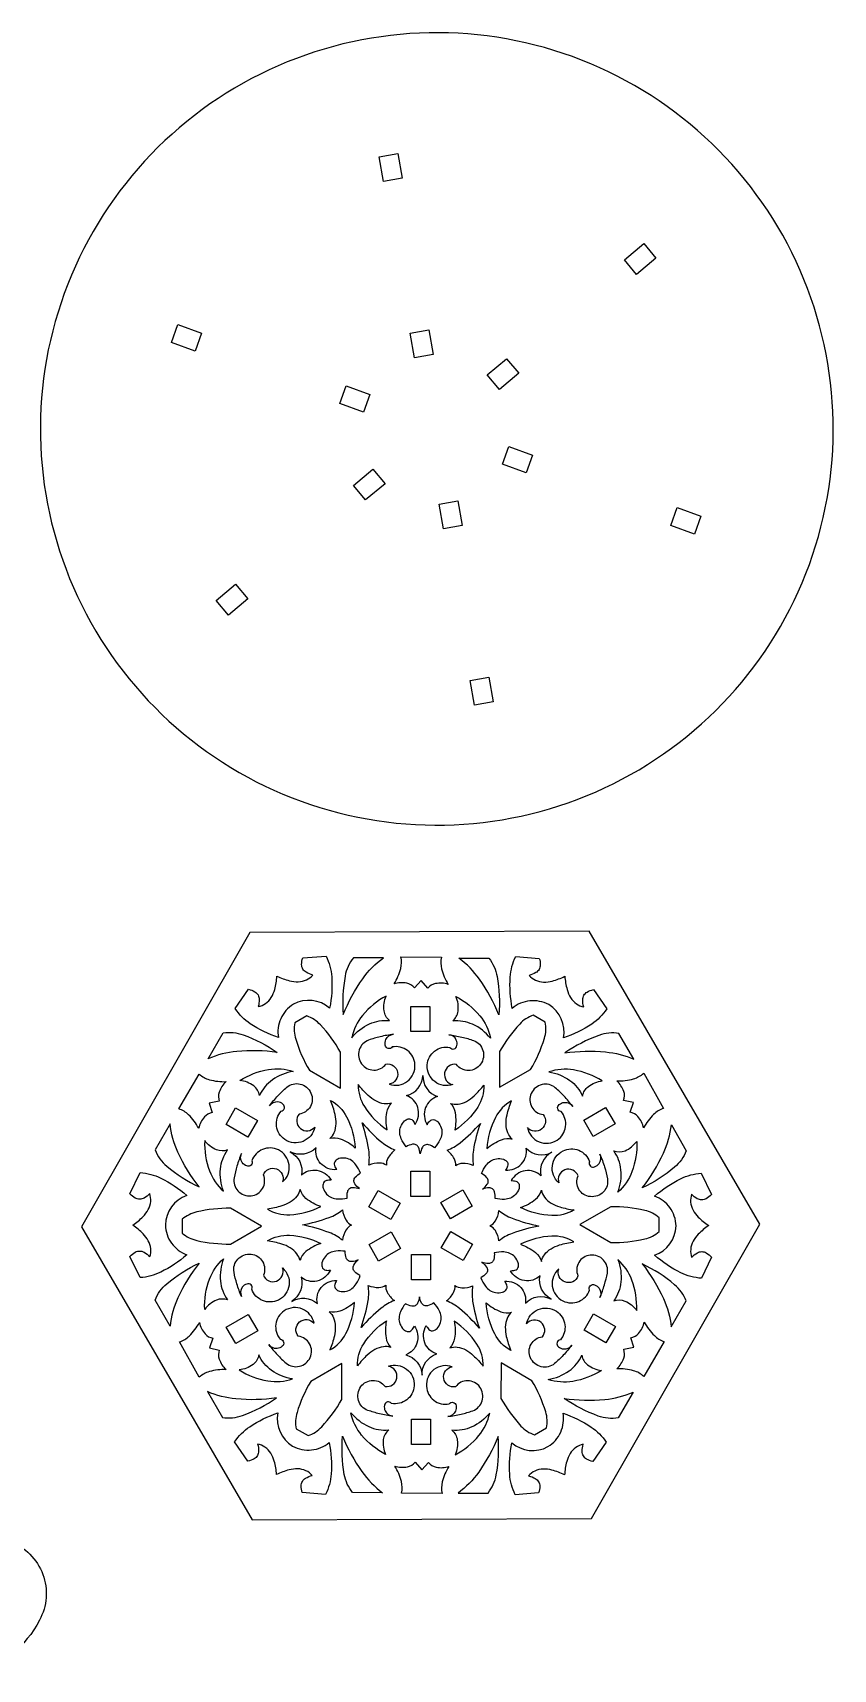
# Model space of a CAD drawing. Header units: metres. Extents: x 22 to 507, y 16 to 293.
# Drawn here: x 380.4 to 507.1, y 34.1 to 293.4 of the extents above; entities that cross this region are included whole.
import ezdxf

# ---------------------------------------------------------------- set-up
doc = ezdxf.new("R2010")
doc.units = ezdxf.units.M

msp = doc.modelspace()

# ---------------------------------------------------------------- linework, layer by layer
for points in [[(422.867947, 171.650247, 0.414214), (503.31375, 209.16274, 0.414214), (465.801256, 289.608543, 0.414214), (385.355453, 252.096049, 0.414214), (422.867947, 171.650247)], [(419.011067, 143.939634, 0.046984), (421.01447, 143.205222, 0.072332), (422.3958, 143.048381, 0.100942), (423.694179, 143.35589, 0.106462), (424.705608, 144.118233, -0.07875), (423.645468, 144.54571, -0.124653), (423.131692, 145.06267, -0.13124), (422.937056, 145.757036, -0.087474), (423.110131, 146.814728), (426.816275, 147.109953, -0.098364), (427.697401, 143.835919, -0.066926), (427.366215, 138.889418, 0.309647), (421.633183, 139.492739, 0.14988), (419.616556, 137.191639, 0.152375), (419.257082, 134.20135, -0.066926), (414.807693, 136.387785, -0.098364), (412.41286, 138.78788), (414.521604, 141.849882, -0.087474), (415.52413, 141.470924, -0.13124), (416.02815, 140.95518, -0.124653), (416.218962, 140.251758, -0.07875), (416.059098, 139.119912, 0.106719), (417.223907, 139.614889, 0.102052), (418.128029, 140.579689, 0.073266), (418.668908, 141.847407, 0.047485), (419.011067, 143.939634)], [(435.872508, 146.847355), (431.127507, 146.838138, 0.125195), (429.816717, 143.946658, 0.064658), (429.528818, 137.875963, -0.058178), (432.605199, 143.51728, -0.080376), (435.872508, 146.847355)], [(441.858327, 143.254013), (440.791761, 142.086615, 0.177463), (439.56909, 142.819919, 0.123966), (437.563366, 142.704055, 0.079317), (438.619107, 145.154435, 0.116563), (438.649156, 146.982925), (445.056475, 146.919204, 0.116563), (445.086525, 145.090714, 0.079317), (446.142266, 142.640334, 0.123966), (444.136541, 142.756198, 0.177463), (442.91387, 142.022895), (441.858327, 143.254013)], [(447.824454, 146.783634), (452.569455, 146.774417, -0.125195), (453.880245, 143.882937, -0.064658), (454.168144, 137.812242, 0.058178), (451.091763, 143.453559, 0.080376), (447.824454, 146.783634)], [(464.601067, 143.915809, 0.046984), (464.966749, 141.813605, 0.072332), (465.521586, 140.538919, 0.100942), (466.437086, 139.568244, 0.106462), (467.603009, 139.073492, -0.07875), (467.443145, 140.205338, -0.124653), (467.633957, 140.908761, -0.13124), (468.137978, 141.424504, -0.087474), (469.140504, 141.803463), (471.249248, 138.741461, -0.098364), (468.854414, 136.341366, -0.066926), (464.405026, 134.154931, 0.309647), (462.061001, 139.421543, 0.14988), (459.059877, 140.017443, 0.152375), (456.290473, 138.833612, -0.066926), (455.959287, 143.780114, -0.098364), (456.840414, 147.054148), (460.546557, 146.758923, -0.087474), (460.719632, 145.70123, -0.13124), (460.524996, 145.006864, -0.124653), (460.01122, 144.489905, -0.07875), (458.951081, 144.062428, 0.106719), (459.962148, 143.301162, 0.102052), (461.24975, 143.000571, 0.073266), (462.618066, 143.166014, 0.047485), (464.601067, 143.915809)], [(436.851029, 136.898136, -0.190947), (435.992213, 138.440636, -0.139861), (436.340077, 140.786005, 0.099432), (432.564338, 137.726701, 0.123331), (430.864707, 134.173777, -0.11759), (433.68603, 136.368802, -0.131435), (436.851029, 136.898136)], [(446.845933, 136.834415, 0.190947), (447.704749, 138.376915, 0.139861), (447.356885, 140.722285, -0.099432), (451.132623, 137.66298, -0.123331), (452.832255, 134.110056, 0.11759), (450.010931, 136.305081, 0.131435), (446.845933, 136.834415)], [(421.85922, 136.533231, 0.124027), (421.994206, 133.967398, 0.058537), (424.169676, 129.047036), (429.072054, 126.203136), (429.080844, 131.8825, 0.058537), (425.907421, 136.226693, 0.124027), (423.752837, 137.626511), (421.85922, 136.533231)], [(459.611011, 137.746035, 0.124027), (457.456427, 136.346217, 0.058537), (454.283004, 132.002024), (454.271303, 126.33449), (459.194171, 129.16656, 0.058537), (461.369641, 134.086921, 0.124027), (461.504627, 136.652755), (459.611011, 137.746035)], [(408.139152, 130.844573), (410.519634, 134.949256, -0.125195), (413.679124, 134.638693, -0.064658), (419.08045, 131.852674, 0.058178), (412.656736, 132.009108, 0.080376), (408.139152, 130.844573)], [(475.549947, 130.767234), (473.169465, 134.871917, 0.125195), (470.009975, 134.561354, 0.064658), (464.608649, 131.775335, -0.058178), (471.032364, 131.931769, -0.080376), (475.549947, 130.767234)], [(432.430812, 130.047395, 0.507014), (436.269442, 130.008329, -0.415564), (438.129597, 128.696144, -0.411769), (436.812383, 126.821579, 0.537015), (440.878809, 129.934601, 0.450813), (437.276372, 132.714179, -0.316217), (436.631572, 132.476737, -0.309573), (436.179675, 133.001893, -0.159701), (436.274948, 133.882241, -0.275266), (437.481862, 134.724027), (437.481862, 134.724027), (437.481862, 134.724027, 0.024431), (435.382759, 134.341895, 0.027224), (433.544146, 133.806495, 0.240044), (432.060522, 132.242752, 0.231527), (432.430812, 130.047395)], [(451.266149, 129.983674, -0.507014), (447.42752, 129.944608, 0.415564), (445.567365, 128.632423, 0.411769), (446.884579, 126.757858, -0.537015), (442.818152, 129.87088, -0.450813), (446.42059, 132.650458, 0.316217), (447.06539, 132.413016, 0.309573), (447.517287, 132.938173, 0.159701), (447.422014, 133.818521, 0.275266), (446.2151, 134.660306), (446.2151, 134.660306), (446.2151, 134.660306, -0.024431), (448.314202, 134.278174, -0.027224), (450.152816, 133.742774, -0.240044), (451.63644, 132.179031, -0.231527), (451.266149, 129.983674)], [(408.30591, 123.823729), (408.783624, 122.316357, 0.177463), (407.537229, 121.624145, 0.123966), (406.634708, 119.829204, 0.079317), (405.040487, 121.968692, 0.116563), (403.471993, 122.908961), (406.730836, 128.426002, 0.116563), (408.32938, 127.53778, 0.079317), (410.979341, 127.226889, 0.123966), (409.876138, 125.547813, 0.177463), (409.899862, 124.122296), (408.30591, 123.823729)], [(416.266167, 125.02254, 0.190947), (415.359731, 126.537546, 0.139861), (413.154649, 127.408971, -0.099432), (417.691954, 129.149205, -0.123331), (421.618692, 128.844667, 0.11759), (418.307083, 127.498842, 0.131435), (416.266167, 125.02254)], [(442.131374, 128.220332, 0.336714), (444.464387, 124.852291, 0.239872), (442.55894, 123.104028, 0.226021), (442.796028, 120.38667, -0.074719), (443.218493, 120.979594, -0.134304), (443.571137, 121.188852, -0.153567), (443.96794, 121.174477, -0.096272), (444.505851, 120.857194, -0.096951), (445.045025, 119.896117, -0.111457), (445.137145, 118.939105, -0.09036), (444.837964, 117.992972, -0.059757), (443.987366, 116.765181, 0.084189), (443.013565, 117.220698, 0.167785), (442.463936, 117.186069, 0.169007), (442.054498, 116.819474, 0.08522), (441.702913, 115.811705, 0.085357), (441.415711, 116.838201, 0.16882), (441.029644, 117.230335, 0.167331), (440.48241, 117.300276, 0.084096), (439.480695, 116.90913, -0.059757), (438.712218, 118.189923, -0.09036), (438.475556, 119.153597, -0.111457), (438.63007, 120.102535, -0.096951), (439.230946, 121.026292, -0.096272), (439.788456, 121.307715, -0.153567), (440.18535, 121.296107, -0.134304), (440.523552, 121.064233, -0.074719), (440.906335, 120.444949, 0.226021), (441.320636, 123.140983, 0.239872), (439.533609, 125.010123, 0.331406), (442.131374, 128.220332)], [(467.422932, 124.945201, -0.190947), (468.329368, 126.460207, -0.139861), (470.53445, 127.331632, 0.099432), (465.997145, 129.071865, 0.123331), (462.070407, 128.767328, -0.11759), (465.382016, 127.421502, -0.131435), (467.422932, 124.945201)], [(475.461655, 123.911911), (473.917376, 124.251884, 0.177463), (473.941101, 125.677401, 0.123966), (472.837897, 127.356477, 0.079317), (475.487858, 127.667368, 0.116563), (477.086402, 128.55559), (480.234878, 122.974829, 0.116563), (478.666384, 122.034559, 0.079317), (477.072163, 119.895071, 0.123966), (476.169642, 121.690012, 0.177463), (474.923247, 122.382224), (475.461655, 123.911911)], [(424.409191, 125.425189, -0.507014), (422.523708, 122.081305, 0.415564), (422.730017, 119.814271, 0.411769), (425.012045, 120.01773, -0.537015), (420.282875, 118.052612, -0.450813), (419.676909, 122.562203, 0.316217), (420.204939, 123.001895, 0.309573), (419.976089, 123.655828, 0.159701), (419.166049, 124.013493, 0.275266), (417.833584, 123.389168), (417.833584, 123.389168), (417.833584, 123.389168, -0.024431), (419.214072, 125.015978, -0.027224), (420.597048, 126.340564, -0.240044), (422.693102, 126.843548, -0.231527), (424.409191, 125.425189)], [(437.17561, 123.836717, -0.113716), (436.006232, 123.724396, -0.093807), (434.658965, 124.167531, -0.061903), (433.459283, 125.039452, -0.039394), (431.891601, 126.75664, 0.148185), (432.884203, 123.260957, 0.104067), (436.477391, 119.616285, -0.093049), (436.418902, 122.322221, -0.150833), (437.17561, 123.836717)], [(446.521351, 123.772996, 0.113716), (447.69073, 123.660676, 0.093807), (449.037997, 124.10381, 0.061903), (450.237679, 124.975732, 0.039394), (451.805361, 126.692919, -0.148185), (450.812759, 123.197236, -0.104067), (447.219571, 119.552564, 0.093049), (447.27806, 122.2585, 0.150833), (446.521351, 123.772996)], [(459.279908, 125.34785, 0.507014), (461.165391, 122.003966, -0.415564), (460.959082, 119.736932, -0.411769), (458.677054, 119.94039, 0.537015), (463.406224, 117.975273, 0.450813), (464.01219, 122.484864, -0.316217), (463.48416, 122.924556, -0.309573), (463.71301, 123.578489, -0.159701), (464.52305, 123.936154, -0.275266), (465.855515, 123.311829), (465.855515, 123.311829), (465.855515, 123.311829, 0.024431), (464.475027, 124.938638, 0.027224), (463.092051, 126.263224, 0.240044), (460.995997, 126.766209, 0.231527), (459.279908, 125.34785)], [(427.415397, 118.210734, 0.113716), (428.097359, 119.167286, 0.093807), (428.387227, 120.55562, 0.061903), (428.231962, 122.030536, 0.039394), (427.528675, 124.246782, -0.148185), (430.059723, 121.639322, -0.104067), (431.419508, 116.705194, 0.093049), (429.105344, 118.108815, 0.150833), (427.415397, 118.210734)], [(456.273702, 118.133395, -0.113716), (455.59174, 119.089946, -0.093807), (455.301872, 120.478281, -0.061903), (455.457138, 121.953197, -0.039394), (456.160424, 124.169443, 0.148185), (453.629376, 121.561983, 0.104067), (452.269591, 116.627855, -0.093049), (454.583755, 118.031476, -0.150833), (456.273702, 118.133395)], [(402.107995, 120.525744), (399.743476, 116.411845, 0.125195), (401.592176, 113.830928, 0.064658), (406.705603, 110.546252, -0.058178), (403.35827, 116.031134, -0.080376), (402.107995, 120.525744)], [(432.501656, 120.706821, 0.044139), (435.634959, 117.618668, 0.08105), (437.713835, 116.405712, 0.100111), (436.587934, 115.089382, 0.154606), (436.360658, 113.975305, 0.151683), (435.267012, 114.328868, 0.099111), (433.560565, 114.007821, 0.078648), (433.561046, 116.418678, 0.04274), (432.501656, 120.706821)], [(451.226156, 120.61621, 0.044139), (450.118388, 116.358614, 0.08105), (450.107376, 113.951776, 0.100111), (448.40445, 114.26867, 0.154606), (447.325992, 113.908458, 0.151683), (447.085364, 115.032365, 0.099111), (445.954106, 116.349668, 0.078648), (448.04221, 117.55468, 0.04274), (451.226156, 120.61621)], [(481.470737, 120.384684), (483.835255, 116.270785, -0.125195), (481.986555, 113.689867, -0.064658), (476.873129, 110.405192, 0.058178), (480.220462, 115.890074, 0.080376), (481.470737, 120.384684)], [(411.213531, 116.398559, -0.190947), (409.448279, 116.426052, -0.139861), (407.591062, 117.899997, 0.099432), (408.352628, 113.100459, 0.123331), (410.579735, 109.852073, -0.11759), (410.089449, 113.392923, -0.131435), (411.213531, 116.398559)], [(414.936339, 109.145169, 0.507014), (416.889486, 112.449987, -0.415564), (418.955949, 113.404835, -0.411769), (419.920763, 111.326812, 0.537015), (419.25802, 116.404952, 0.450813), (415.049616, 114.674939, -0.316217), (414.932847, 113.997805, -0.309573), (414.252099, 113.869028, -0.159701), (413.537332, 114.391711, -0.275266), (413.411781, 115.857822), (413.411781, 115.857822), (413.411781, 115.857822, 0.024431), (412.693167, 113.84888, 0.027224), (412.23753, 111.988894, 0.240044), (412.849959, 109.922166, 0.231527), (414.936339, 109.145169)], [(421.141193, 116.110725, -0.336714), (422.891496, 112.406256, -0.239872), (425.35826, 113.182289, -0.226021), (427.593017, 111.618287, 0.074719), (426.868297, 111.548883, 0.134304), (426.510753, 111.348113, 0.153567), (426.3248, 110.997284, 0.096272), (426.330619, 110.372799, 0.096951), (426.89335, 109.425321, 0.111457), (427.676086, 108.867037, 0.09036), (428.645052, 108.653069, 0.059757), (430.133649, 108.775813, -0.084189), (430.226061, 109.846908, -0.167785), (430.530865, 110.305586, -0.169007), (431.053064, 110.476872, -0.08522), (432.10161, 110.277469, -0.085357), (431.35624, 111.039442, -0.16882), (431.209675, 111.569852, -0.167331), (431.422721, 112.078742, -0.084096), (432.262321, 112.750679, 0.059757), (431.537361, 114.056596, 0.09036), (430.821125, 114.743388, 0.111457), (429.922064, 115.084045, 0.096951), (428.821629, 115.025549, 0.096272), (428.299154, 114.683442, 0.153567), (428.11076, 114.333919, 0.134304), (428.142467, 113.92509, 0.074719), (428.487392, 113.283948, -0.226021), (425.945408, 114.27317, -0.239872), (425.220198, 116.755351, -0.331406), (421.141193, 116.110725)], [(462.547906, 116.033385, 0.336714), (460.797603, 112.328916, 0.239872), (458.330839, 113.10495, 0.226021), (456.096082, 111.540947, -0.074719), (456.820802, 111.471543, -0.134304), (457.178346, 111.270774, -0.153567), (457.364299, 110.919945, -0.096272), (457.35848, 110.295459, -0.096951), (456.795749, 109.347982, -0.111457), (456.013013, 108.789698, -0.09036), (455.044047, 108.57573, -0.059757), (453.55545, 108.698474, 0.084189), (453.463038, 109.769569, 0.167785), (453.158234, 110.228247, 0.169007), (452.636035, 110.399533, 0.08522), (451.587489, 110.20013, 0.085357), (452.332859, 110.962102, 0.16882), (452.479424, 111.492513, 0.167331), (452.266378, 112.001402, 0.084096), (451.426778, 112.67334, -0.059757), (452.151739, 113.979257, -0.09036), (452.867974, 114.666049, -0.111457), (453.767035, 115.006705, -0.096951), (454.86747, 114.94821, -0.096272), (455.389945, 114.606103, -0.153567), (455.578339, 114.256579, -0.134304), (455.546632, 113.84775, -0.074719), (455.201707, 113.206609, 0.226021), (457.743691, 114.195831, 0.239872), (458.468901, 116.678012, 0.331406), (462.547906, 116.033385)], [(472.3652, 116.257499, 0.190947), (474.130452, 116.284992, 0.139861), (475.98767, 117.758937, -0.099432), (475.226103, 112.959399, -0.123331), (472.998997, 109.711013, 0.11759), (473.489283, 113.251863, 0.131435), (472.3652, 116.257499)], [(468.642393, 109.004109, -0.507014), (466.689246, 112.308927, 0.415564), (464.622782, 113.263775, 0.411769), (463.657969, 111.185752, -0.537015), (464.320712, 116.263892, -0.450813), (468.529116, 114.533878, 0.316217), (468.645885, 113.856744, 0.309573), (469.326632, 113.727968, 0.159701), (470.041399, 114.250651, 0.275266), (470.16695, 115.716762), (470.16695, 115.716762), (470.16695, 115.716762, -0.024431), (470.885565, 113.70782, -0.027224), (471.341202, 111.847834, -0.240044), (470.728772, 109.781106, -0.231527), (468.642393, 109.004109)], [(396.195435, 104.469448, 0.046984), (397.833156, 105.83724, 0.072332), (398.659648, 106.955086, 0.100942), (399.042527, 108.23327, 0.106462), (398.888033, 109.490365, -0.07875), (397.987757, 108.785996, -0.124653), (397.283169, 108.599532, -0.13124), (396.584512, 108.778155, -0.087474), (395.755062, 109.456889), (397.352461, 112.814116, -0.098364), (400.628421, 111.940177, -0.066926), (404.746624, 109.180111, 0.309647), (401.357617, 104.516819, 0.14988), (402.342114, 101.61982, 0.152375), (404.752043, 99.813361, -0.066926), (400.63384, 97.053295, -0.098364), (397.35788, 96.179356), (395.760481, 99.536583, -0.087474), (396.589932, 100.215317, -0.13124), (397.288589, 100.393939, -0.124653), (397.993177, 100.207476, -0.07875), (398.893452, 99.503107, 0.106719), (399.047194, 100.75935, 0.102052), (398.663713, 102.024742, 0.073266), (397.836276, 103.127016, 0.047485), (396.195435, 104.469448)], [(487.375434, 104.421799, 0.046984), (485.737713, 103.054007, 0.072332), (484.91122, 101.936161, 0.100942), (484.528342, 100.657977, 0.106462), (484.682836, 99.400882, -0.07875), (485.583111, 100.105251, -0.124653), (486.287699, 100.291715, -0.13124), (486.986356, 100.113092, -0.087474), (487.815807, 99.434358), (486.218408, 96.077131, -0.098364), (482.942447, 96.95107, -0.066926), (478.824245, 99.711136, 0.309647), (482.213252, 104.374428, 0.14988), (481.228755, 107.271427, 0.152375), (478.818826, 109.077886, -0.066926), (482.937028, 111.837952, -0.098364), (486.212989, 112.711891), (487.810388, 109.354664, -0.087474), (486.980937, 108.67593, -0.13124), (486.28228, 108.497307, -0.124653), (485.577692, 108.683771, -0.07875), (484.677417, 109.38814, 0.106719), (484.523675, 108.131897, 0.102052), (484.907156, 106.866505, 0.073266), (485.734592, 105.764231, 0.047485), (487.375434, 104.421799)], [(422.687343, 110.148946, -0.113716), (422.199926, 109.080074, -0.093807), (421.142527, 108.134873, -0.061903), (419.787579, 107.531879, -0.039394), (417.516611, 107.03282, 0.148185), (421.040262, 106.144598, 0.104067), (425.993234, 107.434054, -0.093049), (423.620581, 108.736368, -0.150833), (422.687343, 110.148946)], [(460.891389, 110.007886, 0.113716), (461.378806, 108.939013, 0.093807), (462.436205, 107.993813, 0.061903), (463.791152, 107.390819, 0.039394), (466.062121, 106.89176, -0.148185), (462.53847, 106.003538, -0.104067), (457.585497, 107.292993, 0.093049), (459.95815, 108.595308, 0.150833), (460.891389, 110.007886)], [(404.033644, 103.23282, 0.124027), (406.323214, 102.066804, 0.058537), (411.672107, 101.490636), (416.586186, 104.31427), (411.672107, 107.161564, 0.058537), (406.323214, 106.585395, 0.124027), (404.033644, 105.41938), (404.033644, 103.23282)], [(423.060935, 104.536234, 0.044139), (427.302005, 105.705678, 0.08105), (429.391894, 106.89956, 0.100111), (429.968919, 105.266336, 0.154606), (430.8201, 104.51247, 0.151683), (429.967082, 103.742126, 0.099111), (429.391894, 102.103777, 0.078648), (427.304271, 103.309621, 0.04274), (423.060935, 104.536234)], [(460.509934, 104.355013, 0.044139), (456.268863, 103.185569, 0.08105), (454.178975, 101.991687, 0.100111), (453.60195, 103.624911, 0.154606), (452.750769, 104.378777, 0.151683), (453.603786, 105.149121, 0.099111), (454.178975, 106.78747, 0.078648), (456.266598, 105.581625, 0.04274), (460.509934, 104.355013)], [(479.537225, 105.658427, 0.124027), (477.247655, 106.824443, 0.058537), (471.898762, 107.400611), (466.984683, 104.576977), (471.898762, 101.729683, 0.058537), (477.247655, 102.305852, 0.124027), (479.537225, 103.471867), (479.537225, 105.658427)], [(422.67948, 98.883361, 0.113716), (422.192063, 99.952233, 0.093807), (421.134664, 100.897434, 0.061903), (419.779717, 101.500428, 0.039394), (417.508748, 101.999487, -0.148185), (421.032399, 102.887709, -0.104067), (425.985372, 101.598253, 0.093049), (423.612718, 100.295939, 0.150833), (422.67948, 98.883361)], [(460.883526, 98.742301, -0.113716), (461.370943, 99.811173, -0.093807), (462.428342, 100.756374, -0.061903), (463.783289, 101.359368, -0.039394), (466.054258, 101.858427, 0.148185), (462.530607, 102.746649, 0.104067), (457.577634, 101.457193, -0.093049), (459.950288, 100.154879, -0.150833), (460.883526, 98.742301)], [(411.205669, 92.633748, 0.190947), (409.440417, 92.606255, 0.139861), (407.583199, 91.13231, -0.099432), (408.344765, 95.931848, -0.123331), (410.571872, 99.180234, 0.11759), (410.081586, 95.639384, 0.131435), (411.205669, 92.633748)], [(414.928476, 99.887138, -0.507014), (416.881623, 96.58232, 0.415564), (418.948086, 95.627472, 0.411769), (419.9129, 97.705495, -0.537015), (419.250157, 92.627355, -0.450813), (415.041753, 94.357369, 0.316217), (414.924984, 95.034503, 0.309573), (414.244237, 95.163279, 0.159701), (413.52947, 94.640596, 0.275266), (413.403919, 93.174485), (413.403919, 93.174485), (413.403919, 93.174485, -0.024431), (412.685304, 95.183427, -0.027224), (412.229667, 97.043413, -0.240044), (412.842096, 99.110141, -0.231527), (414.928476, 99.887138)], [(421.36104, 92.399737, -0.336714), (425.444355, 92.063309, -0.239872), (426.005673, 94.587606, -0.226021), (428.477517, 95.740961, 0.074719), (428.175263, 95.078633, 0.134304), (428.170362, 94.668606, 0.153567), (428.381212, 94.332152, 0.096272), (428.924943, 94.024948, 0.096951), (430.026847, 94.038549, 0.111457), (430.901704, 94.437277, 0.09036), (431.571488, 95.169442, 0.059757), (432.209488, 96.519976, -0.084189), (431.328098, 97.135554, -0.167785), (431.083273, 97.628862, -0.169007), (431.196034, 98.166742, -0.08522), (431.892996, 98.975108, -0.085357), (430.860423, 98.710585, -0.16882), (430.327791, 98.848861, -0.167331), (429.993604, 99.28781, -0.084096), (429.831489, 100.350893, 0.059757), (428.338051, 100.376017, 0.09036), (427.385154, 100.099135, 0.111457), (426.640606, 99.490854, 0.096951), (426.141047, 98.508601, 0.096272), (426.176083, 97.885072, 0.153567), (426.384582, 97.547156, 0.134304), (426.754492, 97.3702, 0.074719), (427.482199, 97.348343, -0.226021), (425.354516, 95.641531, -0.239872), (422.84228, 96.254572, -0.331406), (421.36104, 92.399737)], [(462.429676, 92.780522, -0.336714), (460.679373, 96.484991, -0.239872), (458.212609, 95.708958, -0.226021), (455.977852, 97.27296, 0.074719), (456.702572, 97.342364, 0.134304), (457.060116, 97.543134, 0.153567), (457.246069, 97.893963, 0.096272), (457.24025, 98.518448, 0.096951), (456.677519, 99.465926, 0.111457), (455.894782, 100.02421, 0.09036), (454.925817, 100.238178, 0.059757), (453.437219, 100.115434, -0.084189), (453.344808, 99.044339, -0.167785), (453.040004, 98.585661, -0.169007), (452.517805, 98.414375, -0.08522), (451.469259, 98.613778, -0.085357), (452.214629, 97.851805, -0.16882), (452.361194, 97.321395, -0.167331), (452.148147, 96.812505, -0.084096), (451.308547, 96.140568, 0.059757), (452.033508, 94.834651, 0.09036), (452.749744, 94.147859, 0.111457), (453.648805, 93.807202, 0.096951), (454.74924, 93.865698, 0.096272), (455.271714, 94.207805, 0.153567), (455.460109, 94.557328, 0.134304), (455.428402, 94.966157, 0.074719), (455.083477, 95.607299, -0.226021), (457.625461, 94.618077, -0.239872), (458.35067, 92.135896, -0.331406), (462.429676, 92.780522)], [(468.63453, 99.746078, 0.507014), (466.681383, 96.44126, -0.415564), (464.61492, 95.486412, -0.411769), (463.650106, 97.564435, 0.537015), (464.312849, 92.486295, 0.450813), (468.521253, 94.216308, -0.316217), (468.638022, 94.893442, -0.309573), (469.318769, 95.022219, -0.159701), (470.033536, 94.499536, -0.275266), (470.159088, 93.033425), (470.159088, 93.033425), (470.159088, 93.033425, 0.024431), (470.877702, 95.042367, 0.027224), (471.333339, 96.902353, 0.240044), (470.72091, 98.969081, 0.231527), (468.63453, 99.746078)], [(472.357338, 92.492688, -0.190947), (474.122589, 92.465195, -0.139861), (475.979807, 90.99125, 0.099432), (475.218241, 95.790788, 0.123331), (472.991134, 99.039174, -0.11759), (473.48142, 95.498324, -0.131435), (472.357338, 92.492688)], [(402.100132, 88.506563), (399.735613, 92.620462, -0.125195), (401.584314, 95.201379, -0.064658), (406.69774, 98.486055, 0.058178), (403.350407, 93.001173, 0.080376), (402.100132, 88.506563)], [(481.462874, 88.365503), (483.827393, 92.479402, 0.125195), (481.978692, 95.060319, 0.064658), (476.865266, 98.344995, -0.058178), (480.212599, 92.860113, -0.080376), (481.462874, 88.365503)], [(432.344713, 88.275036, 0.044139), (433.452481, 92.532633, 0.08105), (433.463493, 94.939471, 0.100111), (435.166419, 94.622577, 0.154606), (436.244876, 94.982789, 0.151683), (436.485505, 93.858882, 0.099111), (437.616763, 92.541579, 0.078648), (435.528659, 91.336567, 0.04274), (432.344713, 88.275036)], [(451.069213, 88.184426, 0.044139), (447.935909, 91.272579, 0.08105), (445.857033, 92.485534, 0.100111), (446.982935, 93.801865, 0.154606), (447.210211, 94.915942, 0.151683), (448.303857, 94.562379, 0.099111), (450.010304, 94.883426, 0.078648), (450.009823, 92.472569, 0.04274), (451.069213, 88.184426)], [(424.290961, 83.543397, 0.507014), (422.405478, 86.887281, -0.415564), (422.611787, 89.154315, -0.411769), (424.893815, 88.950857, 0.537015), (420.164645, 90.915974, 0.450813), (419.558678, 86.406383, -0.316217), (420.086709, 85.966691, -0.309573), (419.857859, 85.312758, -0.159701), (419.047819, 84.955093, -0.275266), (417.715354, 85.579418), (417.715354, 85.579418), (417.715354, 85.579418, 0.024431), (419.095842, 83.952609, 0.027224), (420.478818, 82.628023, 0.240044), (422.574871, 82.125038, 0.231527), (424.290961, 83.543397)], [(427.297167, 90.757852, -0.113716), (427.979129, 89.801301, -0.093807), (428.268996, 88.412966, -0.061903), (428.113731, 86.93805, -0.039394), (427.410444, 84.721804, 0.148185), (429.941493, 87.329264, 0.104067), (431.301278, 92.263392, -0.093049), (428.987114, 90.859771, -0.150833), (427.297167, 90.757852)], [(442.005281, 80.734636, -0.336714), (444.338294, 84.102677, -0.239872), (442.432847, 85.85094, -0.226021), (442.669935, 88.568298, 0.074719), (443.0924, 87.975374, 0.134304), (443.445044, 87.766116, 0.153567), (443.841847, 87.780491, 0.096272), (444.379758, 88.097773, 0.096951), (444.918932, 89.058851, 0.111457), (445.011052, 90.015863, 0.09036), (444.711871, 90.961996, 0.059757), (443.861273, 92.189787, -0.084189), (442.887472, 91.73427, -0.167785), (442.337843, 91.768899, -0.169007), (441.928405, 92.135493, -0.08522), (441.57682, 93.143263, -0.085357), (441.289618, 92.116767, -0.16882), (440.903551, 91.724632, -0.167331), (440.356317, 91.654692, -0.084096), (439.354602, 92.045838, 0.059757), (438.586125, 90.765045, 0.09036), (438.349463, 89.801371, 0.111457), (438.503977, 88.852433, 0.096951), (439.104853, 87.928676, 0.096272), (439.662363, 87.647253, 0.153567), (440.059257, 87.658861, 0.134304), (440.397459, 87.890734, 0.074719), (440.780242, 88.510019, -0.226021), (441.194543, 85.813985, -0.239872), (439.407516, 83.944844, -0.331406), (442.005281, 80.734636)], [(456.155472, 90.680513, 0.113716), (455.47351, 89.723961, 0.093807), (455.183642, 88.335627, 0.061903), (455.338907, 86.860711, 0.039394), (456.042194, 84.644465, -0.148185), (453.511145, 87.251925, -0.104067), (452.15136, 92.186053, 0.093049), (454.465525, 90.782432, 0.150833), (456.155472, 90.680513)], [(459.161678, 83.466058, -0.507014), (461.04716, 86.809942, 0.415564), (460.840852, 89.076976, 0.411769), (458.558824, 88.873517, -0.537015), (463.287994, 90.838635, -0.450813), (463.89396, 86.329044, 0.316217), (463.365929, 85.889351, 0.309573), (463.594779, 85.235419, 0.159701), (464.40482, 84.877754, 0.275266), (465.737285, 85.502079), (465.737285, 85.502079), (465.737285, 85.502079, -0.024431), (464.356797, 83.875269, -0.027224), (462.97382, 82.550683, -0.240044), (460.877767, 82.047699, -0.231527), (459.161678, 83.466058)], [(408.356822, 85.051341), (409.901101, 84.711367, 0.177463), (409.877377, 83.285851, 0.123966), (410.98058, 81.606775, 0.079317), (408.330619, 81.295883, 0.116563), (406.732075, 80.407662), (403.5836, 85.988423, 0.116563), (405.152094, 86.928692, 0.079317), (406.746314, 89.06818, 0.123966), (407.648835, 87.27324, 0.177463), (408.895231, 86.581028), (408.356822, 85.051341)], [(437.049517, 85.118251, 0.113716), (435.880139, 85.230571, 0.093807), (434.532872, 84.787437, 0.061903), (433.33319, 83.915515, 0.039394), (431.765508, 82.198328, -0.148185), (432.75811, 85.69401, -0.104067), (436.351298, 89.338683, 0.093049), (436.292809, 86.632747, 0.150833), (437.049517, 85.118251)], [(446.395258, 85.05453, -0.113716), (447.564637, 85.16685, -0.093807), (448.911904, 84.723716, -0.061903), (450.111586, 83.851795, -0.039394), (451.679268, 82.134607, 0.148185), (450.686666, 85.63029, 0.104067), (447.093478, 89.274962, -0.093049), (447.151967, 86.569026, -0.150833), (446.395258, 85.05453)], [(475.512567, 85.139523), (475.034854, 86.646895, 0.177463), (476.281249, 87.339107, 0.123966), (477.18377, 89.134048, 0.079317), (478.777991, 86.994559, 0.116563), (480.346485, 86.05429), (477.087642, 80.53725, 0.116563), (475.489098, 81.425471, 0.079317), (472.839136, 81.736363, 0.123966), (473.94234, 83.415439, 0.177463), (473.918616, 84.840955), (475.512567, 85.139523)], [(416.147937, 83.946046, -0.190947), (415.241501, 82.43104, -0.139861), (413.036419, 81.559615, 0.099432), (417.573724, 79.819381, 0.123331), (421.500462, 80.123919, -0.11759), (418.188853, 81.469745, -0.131435), (416.147937, 83.946046)], [(467.304701, 83.868707, 0.190947), (468.211137, 82.353701, 0.139861), (470.416219, 81.482275, -0.099432), (465.878914, 79.742042, -0.123331), (461.952176, 80.04658, 0.11759), (465.263786, 81.392405, 0.131435), (467.304701, 83.868707)], [(423.959858, 71.145212, 0.124027), (426.114442, 72.54503, 0.058537), (429.287865, 76.889223), (429.299566, 82.556757), (424.376698, 79.724687, 0.058537), (422.201227, 74.804325, 0.124027), (422.066242, 72.238492), (423.959858, 71.145212)], [(432.30472, 78.907573, -0.507014), (436.143349, 78.946639, 0.415564), (438.003504, 80.258824, 0.411769), (436.68629, 82.133389, -0.537015), (440.752716, 79.020367, -0.450813), (437.150279, 76.240789, 0.316217), (436.505479, 76.478231, 0.309573), (436.053582, 75.953074, 0.159701), (436.148855, 75.072726, 0.275266), (437.355769, 74.230941), (437.355769, 74.230941), (437.355769, 74.230941, -0.024431), (435.256666, 74.613073, -0.027224), (433.418053, 75.148473, -0.240044), (431.934429, 76.712216, -0.231527), (432.30472, 78.907573)], [(451.140056, 78.843852, 0.507014), (447.301427, 78.882918, -0.415564), (445.441272, 80.195103, -0.411769), (446.758486, 82.069668, 0.537015), (442.692059, 78.956646, 0.450813), (446.294497, 76.177068, -0.316217), (446.939297, 76.41451, -0.309573), (447.391194, 75.889354, -0.159701), (447.295921, 75.009006, -0.275266), (446.089007, 74.16722), (446.089007, 74.16722), (446.089007, 74.16722, 0.024431), (448.188109, 74.549352, 0.027224), (450.026723, 75.084752, 0.240044), (451.510347, 76.648495, 0.231527), (451.140056, 78.843852)], [(461.711648, 72.358016, 0.124027), (461.576662, 74.923849, 0.058537), (459.401192, 79.844211), (454.498815, 82.688111), (454.490025, 77.008747, 0.058537), (457.663448, 72.664554, 0.124027), (459.818032, 71.264736), (461.711648, 72.358016)], [(408.020922, 78.124013), (410.401404, 74.01933, 0.125195), (413.560894, 74.329893, 0.064658), (418.96222, 77.115912, -0.058178), (412.538505, 76.959478, -0.080376), (408.020922, 78.124013)], [(475.431717, 78.046674), (473.051235, 73.941991, -0.125195), (469.891745, 74.252554, -0.064658), (464.490419, 77.038573, 0.058178), (470.914133, 76.882139, 0.080376), (475.431717, 78.046674)], [(418.969802, 64.975438, 0.046984), (418.60412, 67.077642, 0.072332), (418.049283, 68.352328, 0.100942), (417.133782, 69.323003, 0.106462), (415.96786, 69.817755, -0.07875), (416.127723, 68.685909, -0.124653), (415.936911, 67.982486, -0.13124), (415.432891, 67.466743, -0.087474), (414.430365, 67.087784), (412.321621, 70.149786, -0.098364), (414.716454, 72.549881, -0.066926), (419.165843, 74.736316, 0.309647), (421.509868, 69.469704, 0.14988), (424.510992, 68.873804, 0.152375), (427.280396, 70.057635, -0.066926), (427.611582, 65.111133, -0.098364), (426.730455, 61.837099), (423.024312, 62.132324, -0.087474), (422.851236, 63.190017, -0.13124), (423.045873, 63.884383, -0.124653), (423.559649, 64.401342, -0.07875), (424.619788, 64.828819, 0.106719), (423.608721, 65.590084, 0.102052), (422.321118, 65.890676, 0.073266), (420.952803, 65.725233, 0.047485), (418.969802, 64.975438)], [(436.724936, 72.056832, 0.190947), (435.86612, 70.514332, 0.139861), (436.213984, 68.168962, -0.099432), (432.438245, 71.228267, -0.123331), (430.738614, 74.781191, 0.11759), (433.559937, 72.586166, 0.131435), (436.724936, 72.056832)], [(446.71984, 71.993111, -0.190947), (447.578656, 70.450611, -0.139861), (447.230792, 68.105241, 0.099432), (451.00653, 71.164546, 0.123331), (452.706162, 74.71747, -0.11759), (449.884838, 72.522445, -0.131435), (446.71984, 71.993111)], [(464.559801, 64.951613, 0.046984), (462.556398, 65.686025, 0.072332), (461.175069, 65.842866, 0.100942), (459.87669, 65.535357, 0.106462), (458.865261, 64.773014, -0.07875), (459.9254, 64.345537, -0.124653), (460.439176, 63.828577, -0.13124), (460.633813, 63.134211, -0.087474), (460.460738, 62.076519), (456.754594, 61.781294, -0.098364), (455.873467, 65.055328, -0.066926), (456.204654, 70.001829, 0.309647), (461.937686, 69.398508, 0.14988), (463.954312, 71.699608, 0.152375), (464.313787, 74.689897, -0.066926), (468.763176, 72.503462, -0.098364), (471.158009, 70.103367), (469.049265, 67.041365, -0.087474), (468.046739, 67.420323, -0.13124), (467.542719, 67.936067, -0.124653), (467.351907, 68.639489, -0.07875), (467.51177, 69.771335, 0.106719), (466.346961, 69.276358, 0.102052), (465.44284, 68.311558, 0.073266), (464.901961, 67.04384, 0.047485), (464.559801, 64.951613)], [(435.746415, 62.107613), (431.001414, 62.11683, -0.125195), (429.690624, 65.00831, -0.064658), (429.402725, 71.079005, 0.058178), (432.479106, 65.437688, 0.080376), (435.746415, 62.107613)], [(447.698361, 62.043892), (452.443362, 62.053109, 0.125195), (453.754152, 64.944589, 0.064658), (454.042051, 71.015284, -0.058178), (450.96567, 65.373967, -0.080376), (447.698361, 62.043892)], [(441.960151, 65.709238), (443.026716, 66.876636, 0.177463), (444.249387, 66.143333, 0.123966), (446.255112, 66.259197, 0.079317), (445.199371, 63.808817, 0.116563), (445.169321, 61.980327), (438.762003, 62.044047, 0.116563), (438.731953, 63.872538, 0.079317), (437.676212, 66.322917, 0.123966), (439.681936, 66.207053, 0.177463), (440.904608, 66.940357), (441.960151, 65.709238)]]:
    msp.add_lwpolyline(points, format="xyb", close=True)
for points in [[(438.838176, 270.330112), (435.883753, 269.809167), (435.18916, 273.748398), (438.143583, 274.269343), (438.838176, 270.330112)], [(475.971201, 255.113662), (474.042838, 257.411796), (477.107016, 259.982946), (479.035379, 257.684813), (475.971201, 255.113662)], [(407.093832, 245.780193), (406.067771, 242.961115), (402.309001, 244.329196), (403.335061, 247.148274), (407.093832, 245.780193)], [(443.76248, 242.402998), (440.808056, 241.882053), (440.113464, 245.821284), (443.067887, 246.342229), (443.76248, 242.402998)], [(454.247763, 236.885534), (452.3194, 239.183667), (455.383578, 241.754817), (457.311941, 239.456684), (454.247763, 236.885534)], [(433.741574, 236.081208), (432.715513, 233.26213), (428.956743, 234.630211), (429.982803, 237.449289), (433.741574, 236.081208)], [(454.712141, 225.046279), (455.738201, 227.865357), (459.496971, 226.497277), (458.470911, 223.678199), (454.712141, 225.046279)], [(434.205951, 224.241954), (436.134314, 221.943821), (433.070136, 219.37267), (431.141773, 221.670804), (434.205951, 224.241954)], [(444.691234, 218.72449), (447.645658, 219.245434), (448.34025, 215.306203), (445.385827, 214.785259), (444.691234, 218.72449)], [(481.359882, 215.347295), (482.385943, 218.166373), (486.144713, 216.798292), (485.118653, 213.979214), (481.359882, 215.347295)], [(412.482513, 206.013825), (414.410876, 203.715692), (411.346698, 201.144541), (409.418335, 203.442675), (412.482513, 206.013825)], [(449.615538, 190.797376), (452.569961, 191.318321), (453.264554, 187.37909), (450.310131, 186.858145), (449.615538, 190.797376)], [(388.078442, 104.232529), (415.116483, 57.827457), (468.823475, 58.040551), (495.492427, 104.658718), (468.454386, 151.06379), (414.747393, 150.850696), (388.078442, 104.232529)], [(443.236846, 135.144175), (440.236846, 135.144175), (440.236846, 139.144175), (443.236846, 139.144175), (443.236846, 135.144175)], [(415.925415, 121.051858), (414.425415, 118.453782), (410.961313, 120.453782), (412.461313, 123.051858), (415.925415, 121.051858)], [(469.096865, 118.53794), (467.596865, 121.136016), (471.060967, 123.136016), (472.560967, 120.53794), (469.096865, 118.53794)], [(443.236846, 109.037044), (440.236846, 109.037044), (440.236846, 113.037044), (443.236846, 113.037044), (443.236846, 109.037044)], [(438.534853, 107.998293), (437.034853, 105.400217), (433.570751, 107.400217), (435.070751, 109.998293), (438.534853, 107.998293)], [(446.487427, 105.484375), (444.987427, 108.082451), (448.451529, 110.082451), (449.951529, 107.484375), (446.487427, 105.484375)], [(437.083442, 103.406872), (438.583442, 100.808796), (435.11934, 98.808796), (433.61934, 101.406872), (437.083442, 103.406872)], [(445.036016, 100.892954), (446.536016, 103.49103), (450.000118, 101.49103), (448.500118, 98.892954), (445.036016, 100.892954)], [(440.334023, 99.854203), (443.334023, 99.854203), (443.334023, 95.854203), (440.334023, 95.854203), (440.334023, 99.854203)], [(414.474003, 90.353307), (415.974003, 87.755231), (412.509902, 85.755231), (411.009902, 88.353307), (414.474003, 90.353307)], [(467.645454, 87.839389), (469.145454, 90.437465), (472.609556, 88.437465), (471.109556, 85.839389), (467.645454, 87.839389)], [(440.334023, 73.747072), (443.334023, 73.747072), (443.334023, 69.747072), (440.334023, 69.747072), (440.334023, 73.747072)]]:
    msp.add_lwpolyline(points, close=True)
msp.add_lwpolyline([(376.717159, 54.394752, -0.217626), (381.965794, 49.170988, -0.221322), (381.409037, 41.899544, -0.252412), (370.595367, 34.137696, -0.281757)], format="xyb")

doc.saveas('drawing.dxf')
